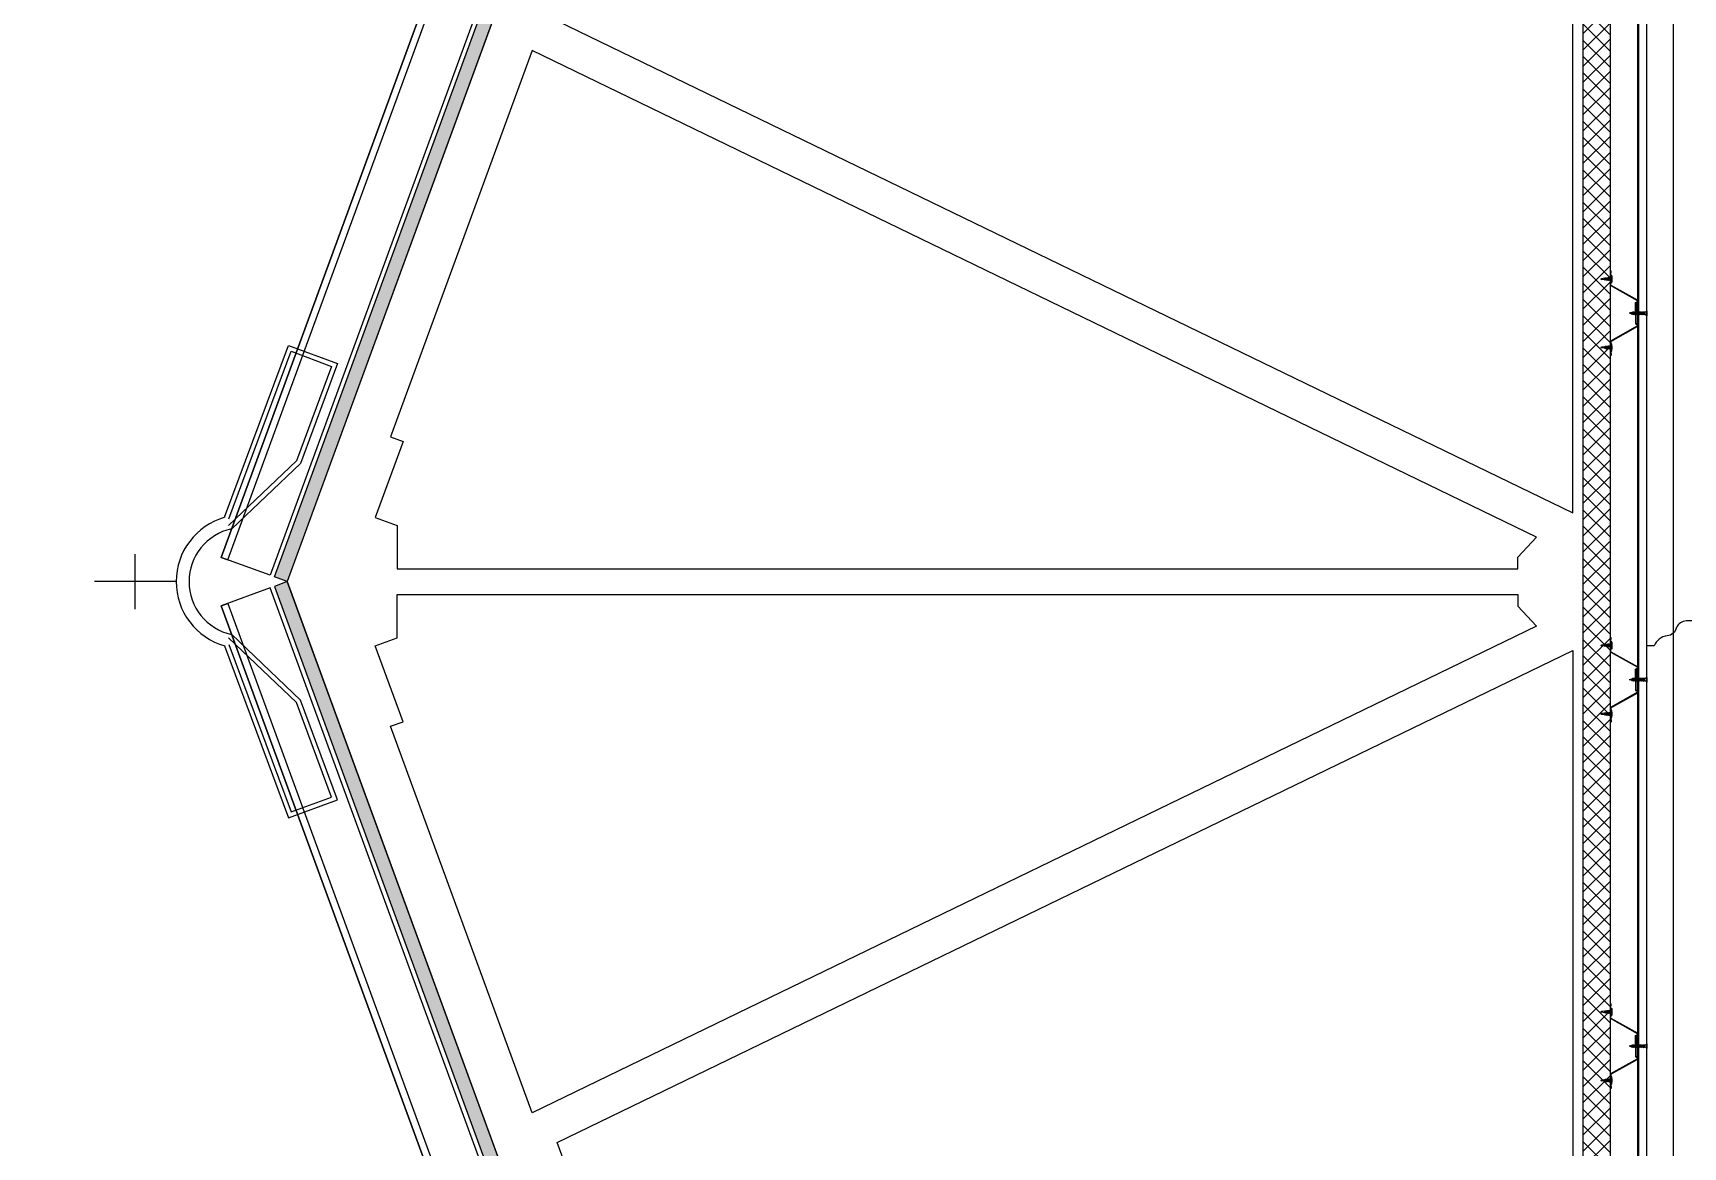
# Model space of a CAD drawing. Header units: inches. Extents: x 203 to 1065, y -1127 to 921.
# Drawn here: x 356.5 to 358.301, y 845.647 to 846.863 of the extents above; entities that cross this region are included whole.
import ezdxf

# ---------------------------------------------------------------- set-up
doc = ezdxf.new("R2010")
doc.units = ezdxf.units.IN
doc.header["$MEASUREMENT"] = 0
doc.linetypes.add('CONTINUA', pattern=[0])
for name, color, linetype in [('CORTE MUROS', 4, 'CONTINUA'), ('CORTE PERFILES Y CERCHA', 3, 'CONTINUA'), ('CORTE PROY', 8, 'CONTINUA'), ('D4', 210, 'Continuous')]:
    doc.layers.add(name, color=color, linetype=linetype)
pattern_1 = [(135.1236939, (355.5922096, 404.4653144), (-0.00440986616, -0.004428948005), []), (225.1236939, (355.5922096, 404.4653144), (-0.00439078432, -0.01326776217), [0.015625, -0.009375])]

msp = doc.modelspace()

# ---------------------------------------------------------------- hatches: boundary and pattern name
at = {"layer": 'CORTE MUROS', "ltscale": 0.5}
h = msp.add_hatch(dxfattribs=at)
h.set_pattern_fill('ANSI38', color=252, scale=0.05, angle=90.1237, style=0)
h.set_pattern_definition(pattern_1)
h.paths.add_polyline_path([(356.7771, 846.2645), (356.763, 846.2696), (358.2289, 850.2702), (358.2429, 850.2651)])
h = msp.add_hatch(dxfattribs=at)
h.set_pattern_fill('ANSI38', color=252, scale=0.05, angle=90.1237, style=0)
h.set_pattern_definition(pattern_1)
h.paths.add_polyline_path([(356.7771, 846.2645), (356.763, 846.2593), (358.2289, 842.2588), (358.2429, 842.2639)])
at = {"layer": 'CORTE PERFILES Y CERCHA', "ltscale": 0.5}
h = msp.add_hatch(dxfattribs=at)
h.set_pattern_fill('_USER', color=251, scale=0.0125, angle=135, style=0, double=1, pattern_type=0)
h.set_pattern_definition([(135, (329.638395, 562.372189), (-0.00883883476, -0.00883883476), []), (225, (329.638395, 562.372189), (0.00883883476, -0.00883883476), [])])
h.paths.add_polyline_path([(358.1912, 850.0965), (358.1912, 842.4325), (358.2212, 842.4325), (358.2212, 850.0965)])

# ---------------------------------------------------------------- linework, layer by layer
msp.add_circle((359.4347, 846.2175), 5.2552)
at = {"layer": 'CORTE MUROS'}
for points in [[(356.7048, 846.291), (358.2083, 850.3944), (358.2619, 850.3748), (356.7583, 846.2714)], [(358.2083, 850.3944), (356.7048, 846.291), (356.7123, 846.2882), (358.2159, 850.3917)], [(356.7048, 846.238), (358.2083, 842.1345), (358.2619, 842.1542), (356.7583, 846.2576)], [(358.2083, 842.1345), (356.7048, 846.238), (356.7123, 846.2407), (358.2159, 842.1373)]]:
    msp.add_lwpolyline(points, close=True, dxfattribs=at)
for points in [[(356.7771, 846.2645), (356.763, 846.2696), (358.2289, 850.2702), (358.2429, 850.2651), (356.7771, 846.2645)], [(356.7771, 846.2645), (356.763, 846.2593), (358.2289, 842.2588), (358.2429, 842.2639), (356.7771, 846.2645)]]:
    msp.add_lwpolyline(points, dxfattribs=at)
at = {"layer": 'CORTE MUROS', "color": 3}
for points in [[(356.7087, 846.3347), (356.7783, 846.5223), (356.8318, 846.5025), (356.7914, 846.3936), (356.7165, 846.3222)], [(356.7134, 846.3329), (356.7813, 846.5159), (356.8253, 846.4995), (356.7871, 846.3965), (356.713, 846.3258)], [(356.7087, 846.1943), (356.7783, 846.0067), (356.8318, 846.0265), (356.7914, 846.1353), (356.7165, 846.2068)], [(356.7134, 846.196), (356.7813, 846.0131), (356.8253, 846.0294), (356.7871, 846.1325), (356.713, 846.2032)]]:
    msp.add_lwpolyline(points, dxfattribs=at)
for radius, start, end in [(0.073, 105.9239, 254.0761), (0.059, 102.3006, 257.6994)]:
    msp.add_arc((356.7288, 846.2645), radius, start, end, dxfattribs=at)
at = {"layer": 'CORTE PERFILES Y CERCHA', "color": 3}
for p, q in [((358.2512, 842.4965), (358.2512, 847.4985)), ((358.2522, 842.4965), (358.2522, 847.4985)), ((358.2612, 842.4965), (358.2612, 847.4985))]:
    msp.add_line(p, q, dxfattribs=at)
at = {"layer": 'CORTE PERFILES Y CERCHA'}
for p, q in [((358.2212, 846.5963), (358.2212, 846.6033)), ((358.2216, 846.5964), (358.2216, 846.6033)), ((358.2216, 846.6033), (358.2216, 846.6033)), ((358.2216, 846.6014), (358.2216, 846.6033)), ((358.2216, 846.6014), (358.222, 846.6014)), ((358.222, 846.6014), (358.222, 846.6033)), ((358.2147, 846.5956), (358.2109, 846.5948)), ((358.2109, 846.5948), (358.2116, 846.5952)), ((358.2116, 846.5948), (358.2109, 846.5948)), ((358.2109, 846.5948), (358.2116, 846.5944)), ((358.2147, 846.5956), (358.2116, 846.5952)), ((358.2116, 846.5944), (358.2116, 846.5948)), ((358.215, 846.594), (358.2116, 846.5944)), ((358.2151, 846.596), (358.2147, 846.5956)), ((358.2147, 846.5956), (358.215, 846.594)), ((358.2155, 846.5937), (358.215, 846.594)), ((358.2151, 846.596), (358.2155, 846.5957)), ((358.2155, 846.5937), (358.2151, 846.596)), ((358.2164, 846.5958), (358.2155, 846.5957)), ((358.2155, 846.5957), (358.216, 846.5939)), ((358.2155, 846.5937), (358.216, 846.5939)), ((358.2169, 846.5938), (358.216, 846.5939)), ((358.2168, 846.5962), (358.2164, 846.5958)), ((358.2164, 846.5958), (358.2169, 846.5938)), ((358.2168, 846.5962), (358.2173, 846.5959)), ((358.2174, 846.5934), (358.2168, 846.5962)), ((358.2174, 846.5934), (358.2169, 846.5938)), ((358.2182, 846.596), (358.2173, 846.5959)), ((358.2173, 846.5959), (358.2178, 846.5937)), ((358.2174, 846.5934), (358.2178, 846.5937)), ((358.2187, 846.5936), (358.2178, 846.5937)), ((358.2186, 846.5965), (358.2182, 846.596)), ((358.2182, 846.596), (358.2187, 846.5936)), ((358.2186, 846.5965), (358.219, 846.5961)), ((358.2192, 846.5931), (358.2186, 846.5965)), ((358.2192, 846.5931), (358.2187, 846.5936)), ((358.22, 846.5962), (358.219, 846.5961)), ((358.219, 846.5961), (358.2197, 846.5935)), ((358.2192, 846.5931), (358.2197, 846.5935)), ((358.2207, 846.5934), (358.2197, 846.5935)), ((358.2204, 846.5968), (358.22, 846.5962)), ((358.22, 846.5962), (358.2207, 846.5934)), ((358.2204, 846.5968), (358.2208, 846.5963)), ((358.2211, 846.5928), (358.2204, 846.5968)), ((358.2211, 846.5928), (358.2207, 846.5934)), ((358.2216, 846.5964), (358.2208, 846.5963)), ((358.2208, 846.5963), (358.2216, 846.5933)), ((358.2211, 846.5928), (358.2216, 846.5933)), ((358.2212, 846.5877), (358.2212, 846.5929)), ((358.222, 846.5983), (358.2216, 846.5978)), ((358.2216, 846.5964), (358.2216, 846.5978)), ((358.2216, 846.5964), (358.2216, 846.5933)), ((358.2216, 846.588), (358.2216, 846.5933)), ((358.2216, 846.5918), (358.2216, 846.5933)), ((358.222, 846.5914), (358.2216, 846.5918)), ((358.222, 846.5983), (358.222, 846.5914)), ((358.2221, 846.5984), (358.2221, 846.5913)), ((358.2229, 846.5984), (358.2229, 846.5913)), ((358.2234, 846.5948), (358.2229, 846.5948)), ((358.2442, 846.5582), (358.2419, 846.5574)), ((358.2446, 846.5585), (358.2443, 846.5582)), ((358.2443, 846.5582), (358.2447, 846.5565)), ((358.2446, 846.5585), (358.2449, 846.5584)), ((358.245, 846.5562), (358.2446, 846.5585)), ((358.245, 846.5561), (358.2447, 846.5565)), ((358.2455, 846.5586), (358.2449, 846.5584)), ((358.2449, 846.5584), (358.2453, 846.5565)), ((358.245, 846.5561), (358.2453, 846.5565)), ((358.2461, 846.5563), (358.2453, 846.5565)), ((358.2458, 846.5589), (358.2455, 846.5586)), ((358.2455, 846.5586), (358.2461, 846.5563)), ((358.2458, 846.5589), (358.2462, 846.5586)), ((358.2464, 846.5559), (358.2458, 846.5589)), ((358.2464, 846.5559), (358.2461, 846.5563)), ((358.2462, 846.5586), (358.2467, 846.5563)), ((358.2468, 846.5586), (358.2462, 846.5586)), ((358.2464, 846.5559), (358.2467, 846.5563)), ((358.2474, 846.5563), (358.2467, 846.5563)), ((358.2472, 846.5589), (358.2468, 846.5586)), ((358.2468, 846.5586), (358.2474, 846.5563)), ((358.2472, 846.5589), (358.2475, 846.5586)), ((358.2477, 846.5559), (358.2472, 846.5589)), ((358.2477, 846.5559), (358.2474, 846.5563)), ((358.2475, 846.5586), (358.2481, 846.5563)), ((358.2482, 846.5586), (358.2475, 846.5586)), ((358.2477, 846.5559), (358.2481, 846.5563)), ((358.2487, 846.5563), (358.2481, 846.5563)), ((358.2485, 846.5589), (358.2482, 846.5586)), ((358.2482, 846.5586), (358.2487, 846.5563)), ((358.2485, 846.5589), (358.2489, 846.5586)), ((358.2491, 846.5559), (358.2485, 846.5589)), ((358.2491, 846.5559), (358.2487, 846.5563)), ((358.2489, 846.5586), (358.2494, 846.5563)), ((358.2495, 846.5586), (358.2489, 846.5586)), ((358.2491, 846.5559), (358.2494, 846.5563)), ((358.2501, 846.5563), (358.2494, 846.5563)), ((358.2499, 846.5589), (358.2495, 846.5586)), ((358.2495, 846.5586), (358.2501, 846.5563)), ((358.2499, 846.5589), (358.2502, 846.5586)), ((358.2504, 846.5559), (358.2499, 846.5589)), ((358.2504, 846.5559), (358.2501, 846.5563)), ((358.2502, 846.5586), (358.2508, 846.5563)), ((358.2509, 846.5586), (358.2502, 846.5586)), ((358.2504, 846.5559), (358.2508, 846.5563)), ((358.2514, 846.5563), (358.2508, 846.5563)), ((358.2512, 846.5589), (358.2509, 846.5586)), ((358.2509, 846.5586), (358.2514, 846.5563)), ((358.2512, 846.5589), (358.2516, 846.5586)), ((358.2518, 846.5559), (358.2512, 846.5589)), ((358.2518, 846.5559), (358.2514, 846.5563)), ((358.2516, 846.5586), (358.2521, 846.5563)), ((358.2523, 846.5586), (358.2516, 846.5586)), ((358.2518, 846.5559), (358.2521, 846.5563)), ((358.2528, 846.5563), (358.2521, 846.5563)), ((358.2528, 846.5563), (358.2521, 846.5563)), ((358.2526, 846.5589), (358.2523, 846.5586)), ((358.2523, 846.5586), (358.2528, 846.5563)), ((358.2523, 846.5586), (358.2528, 846.5563)), ((358.2526, 846.5589), (358.253, 846.5586)), ((358.2532, 846.5559), (358.2526, 846.5589)), ((358.2532, 846.5559), (358.2528, 846.5563)), ((358.253, 846.5586), (358.2535, 846.5563)), ((358.2536, 846.5586), (358.253, 846.5586)), ((358.2532, 846.5559), (358.2535, 846.5563)), ((358.2542, 846.5563), (358.2535, 846.5563)), ((358.254, 846.5589), (358.2536, 846.5586)), ((358.2536, 846.5586), (358.2542, 846.5563)), ((358.2536, 846.5586), (358.2542, 846.5563)), ((358.2536, 846.5586), (358.2542, 846.5563)), ((358.254, 846.5589), (358.2543, 846.5586)), ((358.2545, 846.5559), (358.254, 846.5589)), ((358.2545, 846.5559), (358.2542, 846.5563)), ((358.2543, 846.5586), (358.2549, 846.5563)), ((358.255, 846.5586), (358.2543, 846.5586)), ((358.2545, 846.5559), (358.2549, 846.5563)), ((358.2555, 846.5563), (358.2549, 846.5563)), ((358.2553, 846.5589), (358.255, 846.5586)), ((358.255, 846.5586), (358.2555, 846.5563)), ((358.255, 846.5586), (358.2555, 846.5563)), ((358.255, 846.5586), (358.2555, 846.5563)), ((358.2553, 846.5589), (358.2557, 846.5586)), ((358.2559, 846.5559), (358.2553, 846.5589)), ((358.2559, 846.5559), (358.2555, 846.5563)), ((358.2557, 846.5586), (358.2562, 846.5563)), ((358.2563, 846.5586), (358.2557, 846.5586)), ((358.2559, 846.5559), (358.2562, 846.5563)), ((358.2569, 846.5563), (358.2562, 846.5563)), ((358.2567, 846.5589), (358.2563, 846.5586)), ((358.2563, 846.5586), (358.2569, 846.5563)), ((358.2567, 846.5589), (358.257, 846.5586)), ((358.2572, 846.5559), (358.2567, 846.5589)), ((358.2572, 846.5559), (358.2569, 846.5563)), ((358.2572, 846.5559), (358.2569, 846.5563)), ((358.257, 846.5586), (358.2576, 846.5563)), ((358.2577, 846.5586), (358.257, 846.5586)), ((358.2572, 846.5559), (358.2576, 846.5563)), ((358.2572, 846.5559), (358.2576, 846.5563)), ((358.2582, 846.5563), (358.2576, 846.5563)), ((358.258, 846.5589), (358.2577, 846.5586)), ((358.2577, 846.5586), (358.2582, 846.5563)), ((358.258, 846.5589), (358.2584, 846.5586)), ((358.2586, 846.5559), (358.258, 846.5589)), ((358.2586, 846.5559), (358.2582, 846.5563)), ((358.2586, 846.5559), (358.2582, 846.5563)), ((358.2583, 846.5586), (358.2589, 846.5563)), ((358.2596, 846.5586), (358.2583, 846.5586)), ((358.2589, 846.5586), (358.2584, 846.5586)), ((358.2586, 846.5559), (358.2589, 846.5563)), ((358.2586, 846.5559), (358.2589, 846.5563)), ((358.2595, 846.5563), (358.2589, 846.5563)), ((358.2596, 846.5563), (358.2589, 846.5563)), ((358.2612, 846.56), (358.2596, 846.5586)), ((358.2612, 846.5548), (358.2596, 846.5563)), ((358.2612, 846.5574), (358.2608, 846.5574)), ((358.2612, 846.56), (358.2612, 846.5548)), ((358.2212, 846.5271), (358.2212, 846.522)), ((358.2216, 846.5268), (358.2216, 846.5216)), ((358.2109, 846.5201), (358.2116, 846.5205)), ((358.2116, 846.5201), (358.2109, 846.5201)), ((358.2109, 846.5201), (358.2116, 846.5196)), ((358.2147, 846.5193), (358.2109, 846.5201)), ((358.215, 846.5208), (358.2116, 846.5205)), ((358.2116, 846.5205), (358.2116, 846.5201)), ((358.2147, 846.5193), (358.2116, 846.5196)), ((358.2147, 846.5193), (358.215, 846.5208)), ((358.2151, 846.5189), (358.2147, 846.5193)), ((358.2155, 846.5212), (358.215, 846.5208)), ((358.2155, 846.5212), (358.2151, 846.5189)), ((358.2151, 846.5189), (358.2155, 846.5192)), ((358.2155, 846.5212), (358.216, 846.521)), ((358.2155, 846.5192), (358.216, 846.521)), ((358.2164, 846.5191), (358.2155, 846.5192)), ((358.2169, 846.5211), (358.216, 846.521)), ((358.2164, 846.5191), (358.2169, 846.5211)), ((358.2168, 846.5186), (358.2164, 846.5191)), ((358.2174, 846.5215), (358.2168, 846.5186)), ((358.2168, 846.5186), (358.2173, 846.519)), ((358.2174, 846.5215), (358.2169, 846.5211)), ((358.2173, 846.519), (358.2178, 846.5212)), ((358.2182, 846.5189), (358.2173, 846.519)), ((358.2174, 846.5215), (358.2178, 846.5212)), ((358.2187, 846.5213), (358.2178, 846.5212)), ((358.2182, 846.5189), (358.2187, 846.5213)), ((358.2186, 846.5184), (358.2182, 846.5189)), ((358.2192, 846.5218), (358.2186, 846.5184)), ((358.2186, 846.5184), (358.219, 846.5188)), ((358.2192, 846.5218), (358.2187, 846.5213)), ((358.219, 846.5188), (358.2197, 846.5214)), ((358.22, 846.5187), (358.219, 846.5188)), ((358.2192, 846.5218), (358.2197, 846.5214)), ((358.2207, 846.5215), (358.2197, 846.5214)), ((358.22, 846.5187), (358.2207, 846.5215)), ((358.2204, 846.5181), (358.22, 846.5187)), ((358.2211, 846.5221), (358.2204, 846.5181)), ((358.2204, 846.5181), (358.2208, 846.5186)), ((358.2211, 846.5221), (358.2207, 846.5215)), ((358.2208, 846.5186), (358.2216, 846.5216)), ((358.2216, 846.5185), (358.2208, 846.5186)), ((358.2211, 846.5221), (358.2216, 846.5216)), ((358.2212, 846.5186), (358.2212, 846.5116)), ((358.222, 846.5235), (358.2216, 846.5231)), ((358.2216, 846.5231), (358.2216, 846.5171)), ((358.2216, 846.5185), (358.2216, 846.5216)), ((358.2216, 846.5185), (358.2216, 846.5116)), ((358.222, 846.5166), (358.2216, 846.5171)), ((358.2216, 846.5135), (358.2216, 846.5116)), ((358.2216, 846.5135), (358.222, 846.5135)), ((358.2216, 846.5116), (358.2216, 846.5116)), ((358.222, 846.5166), (358.222, 846.5235)), ((358.222, 846.5135), (358.222, 846.5116)), ((358.2221, 846.5165), (358.2221, 846.5236)), ((358.2229, 846.5165), (358.2229, 846.5236)), ((358.2234, 846.5201), (358.2229, 846.5201)), ((358.2212, 846.1963), (358.2212, 846.2033)), ((358.2216, 846.1964), (358.2216, 846.2033)), ((358.2216, 846.2033), (358.2216, 846.2033)), ((358.2216, 846.2014), (358.2216, 846.2033)), ((358.222, 846.2014), (358.222, 846.2033)), ((358.2147, 846.1956), (358.2109, 846.1948)), ((358.2109, 846.1948), (358.2116, 846.1952)), ((358.2116, 846.1948), (358.2109, 846.1948)), ((358.2109, 846.1948), (358.2116, 846.1944)), ((358.2147, 846.1956), (358.2116, 846.1952)), ((358.2116, 846.1944), (358.2116, 846.1948)), ((358.215, 846.194), (358.2116, 846.1944)), ((358.2151, 846.196), (358.2147, 846.1956)), ((358.2147, 846.1956), (358.215, 846.194)), ((358.2155, 846.1937), (358.215, 846.194)), ((358.2151, 846.196), (358.2155, 846.1957)), ((358.2155, 846.1937), (358.2151, 846.196)), ((358.2164, 846.1958), (358.2155, 846.1957)), ((358.2155, 846.1957), (358.216, 846.1939)), ((358.2155, 846.1937), (358.216, 846.1939)), ((358.2169, 846.1938), (358.216, 846.1939)), ((358.2168, 846.1962), (358.2164, 846.1958)), ((358.2164, 846.1958), (358.2169, 846.1938)), ((358.2168, 846.1962), (358.2173, 846.1959)), ((358.2174, 846.1934), (358.2168, 846.1962)), ((358.2174, 846.1934), (358.2169, 846.1938)), ((358.2182, 846.196), (358.2173, 846.1959)), ((358.2173, 846.1959), (358.2178, 846.1937)), ((358.2174, 846.1934), (358.2178, 846.1937)), ((358.2187, 846.1936), (358.2178, 846.1937)), ((358.2186, 846.1965), (358.2182, 846.196)), ((358.2182, 846.196), (358.2187, 846.1936)), ((358.2186, 846.1965), (358.219, 846.1961)), ((358.2192, 846.1931), (358.2186, 846.1965)), ((358.2192, 846.1931), (358.2187, 846.1936)), ((358.22, 846.1962), (358.219, 846.1961)), ((358.219, 846.1961), (358.2197, 846.1935)), ((358.2192, 846.1931), (358.2197, 846.1935)), ((358.2207, 846.1934), (358.2197, 846.1935)), ((358.2204, 846.1968), (358.22, 846.1962)), ((358.22, 846.1962), (358.2207, 846.1934)), ((358.2204, 846.1968), (358.2208, 846.1963)), ((358.2211, 846.1928), (358.2204, 846.1968)), ((358.2211, 846.1928), (358.2207, 846.1934)), ((358.2216, 846.1964), (358.2208, 846.1963)), ((358.2208, 846.1963), (358.2216, 846.1933)), ((358.2211, 846.1928), (358.2216, 846.1933)), ((358.2212, 846.1877), (358.2212, 846.1929)), ((358.2216, 846.2014), (358.222, 846.2014)), ((358.222, 846.1983), (358.2216, 846.1978)), ((358.2216, 846.1964), (358.2216, 846.1978)), ((358.2216, 846.1964), (358.2216, 846.1933)), ((358.2216, 846.188), (358.2216, 846.1933)), ((358.2216, 846.1918), (358.2216, 846.1933)), ((358.222, 846.1914), (358.2216, 846.1918)), ((358.222, 846.1983), (358.222, 846.1914)), ((358.2221, 846.1984), (358.2221, 846.1913)), ((358.2229, 846.1984), (358.2229, 846.1913)), ((358.2234, 846.1948), (358.2229, 846.1948)), ((358.2442, 846.1582), (358.2419, 846.1574)), ((358.2446, 846.1585), (358.2443, 846.1582)), ((358.2443, 846.1582), (358.2447, 846.1565)), ((358.2446, 846.1585), (358.2449, 846.1584)), ((358.245, 846.1562), (358.2446, 846.1585)), ((358.245, 846.1561), (358.2447, 846.1565)), ((358.2455, 846.1586), (358.2449, 846.1584)), ((358.2449, 846.1584), (358.2453, 846.1565)), ((358.245, 846.1561), (358.2453, 846.1565)), ((358.2461, 846.1563), (358.2453, 846.1565)), ((358.2458, 846.1589), (358.2455, 846.1586)), ((358.2455, 846.1586), (358.2461, 846.1563)), ((358.2458, 846.1589), (358.2462, 846.1586)), ((358.2464, 846.1559), (358.2458, 846.1589)), ((358.2464, 846.1559), (358.2461, 846.1563)), ((358.2462, 846.1586), (358.2467, 846.1563)), ((358.2468, 846.1586), (358.2462, 846.1586)), ((358.2464, 846.1559), (358.2467, 846.1563)), ((358.2474, 846.1563), (358.2467, 846.1563)), ((358.2472, 846.1589), (358.2468, 846.1586)), ((358.2468, 846.1586), (358.2474, 846.1563)), ((358.2472, 846.1589), (358.2475, 846.1586)), ((358.2477, 846.1559), (358.2472, 846.1589)), ((358.2477, 846.1559), (358.2474, 846.1563)), ((358.2475, 846.1586), (358.2481, 846.1563)), ((358.2482, 846.1586), (358.2475, 846.1586)), ((358.2477, 846.1559), (358.2481, 846.1563)), ((358.2487, 846.1563), (358.2481, 846.1563)), ((358.2485, 846.1589), (358.2482, 846.1586)), ((358.2482, 846.1586), (358.2487, 846.1563)), ((358.2485, 846.1589), (358.2489, 846.1586)), ((358.2491, 846.1559), (358.2485, 846.1589)), ((358.2491, 846.1559), (358.2487, 846.1563)), ((358.2489, 846.1586), (358.2494, 846.1563)), ((358.2495, 846.1586), (358.2489, 846.1586)), ((358.2491, 846.1559), (358.2494, 846.1563)), ((358.2501, 846.1563), (358.2494, 846.1563)), ((358.2499, 846.1589), (358.2495, 846.1586)), ((358.2495, 846.1586), (358.2501, 846.1563)), ((358.2499, 846.1589), (358.2502, 846.1586)), ((358.2504, 846.1559), (358.2499, 846.1589)), ((358.2504, 846.1559), (358.2501, 846.1563)), ((358.2502, 846.1586), (358.2508, 846.1563)), ((358.2509, 846.1586), (358.2502, 846.1586)), ((358.2504, 846.1559), (358.2508, 846.1563)), ((358.2514, 846.1563), (358.2508, 846.1563)), ((358.2512, 846.1589), (358.2509, 846.1586)), ((358.2509, 846.1586), (358.2514, 846.1563)), ((358.2512, 846.1589), (358.2516, 846.1586)), ((358.2518, 846.1559), (358.2512, 846.1589)), ((358.2518, 846.1559), (358.2514, 846.1563)), ((358.2516, 846.1586), (358.2521, 846.1563)), ((358.2523, 846.1586), (358.2516, 846.1586)), ((358.2518, 846.1559), (358.2521, 846.1563)), ((358.2528, 846.1563), (358.2521, 846.1563)), ((358.2528, 846.1563), (358.2521, 846.1563)), ((358.2526, 846.1589), (358.2523, 846.1586)), ((358.2523, 846.1586), (358.2528, 846.1563)), ((358.2523, 846.1586), (358.2528, 846.1563)), ((358.2526, 846.1589), (358.253, 846.1586)), ((358.2532, 846.1559), (358.2526, 846.1589)), ((358.2532, 846.1559), (358.2528, 846.1563)), ((358.253, 846.1586), (358.2535, 846.1563)), ((358.2536, 846.1586), (358.253, 846.1586)), ((358.2532, 846.1559), (358.2535, 846.1563)), ((358.2542, 846.1563), (358.2535, 846.1563)), ((358.254, 846.1589), (358.2536, 846.1586)), ((358.2536, 846.1586), (358.2542, 846.1563)), ((358.2536, 846.1586), (358.2542, 846.1563)), ((358.2536, 846.1586), (358.2542, 846.1563)), ((358.254, 846.1589), (358.2543, 846.1586)), ((358.2545, 846.1559), (358.254, 846.1589)), ((358.2545, 846.1559), (358.2542, 846.1563)), ((358.2543, 846.1586), (358.2549, 846.1563)), ((358.255, 846.1586), (358.2543, 846.1586)), ((358.2545, 846.1559), (358.2549, 846.1563)), ((358.2555, 846.1563), (358.2549, 846.1563)), ((358.2553, 846.1589), (358.255, 846.1586)), ((358.255, 846.1586), (358.2555, 846.1563)), ((358.255, 846.1586), (358.2555, 846.1563)), ((358.255, 846.1586), (358.2555, 846.1563)), ((358.2553, 846.1589), (358.2557, 846.1586)), ((358.2559, 846.1559), (358.2553, 846.1589)), ((358.2559, 846.1559), (358.2555, 846.1563)), ((358.2557, 846.1586), (358.2562, 846.1563)), ((358.2563, 846.1586), (358.2557, 846.1586)), ((358.2559, 846.1559), (358.2562, 846.1563)), ((358.2569, 846.1563), (358.2562, 846.1563)), ((358.2567, 846.1589), (358.2563, 846.1586)), ((358.2563, 846.1586), (358.2569, 846.1563)), ((358.2567, 846.1589), (358.257, 846.1586)), ((358.2572, 846.1559), (358.2567, 846.1589)), ((358.2572, 846.1559), (358.2569, 846.1563)), ((358.2572, 846.1559), (358.2569, 846.1563)), ((358.257, 846.1586), (358.2576, 846.1563)), ((358.2577, 846.1586), (358.257, 846.1586)), ((358.2572, 846.1559), (358.2576, 846.1563)), ((358.2572, 846.1559), (358.2576, 846.1563)), ((358.2582, 846.1563), (358.2576, 846.1563)), ((358.258, 846.1589), (358.2577, 846.1586)), ((358.2577, 846.1586), (358.2582, 846.1563)), ((358.258, 846.1589), (358.2584, 846.1586)), ((358.2586, 846.1559), (358.258, 846.1589)), ((358.2586, 846.1559), (358.2582, 846.1563)), ((358.2586, 846.1559), (358.2582, 846.1563)), ((358.2583, 846.1586), (358.2589, 846.1563)), ((358.2596, 846.1586), (358.2583, 846.1586)), ((358.2589, 846.1586), (358.2584, 846.1586)), ((358.2586, 846.1559), (358.2589, 846.1563)), ((358.2586, 846.1559), (358.2589, 846.1563)), ((358.2595, 846.1563), (358.2589, 846.1563)), ((358.2596, 846.1563), (358.2589, 846.1563)), ((358.2612, 846.16), (358.2596, 846.1586)), ((358.2612, 846.1548), (358.2596, 846.1563)), ((358.2612, 846.1574), (358.2608, 846.1574)), ((358.2612, 846.16), (358.2612, 846.1548)), ((358.2109, 846.1201), (358.2116, 846.1205)), ((358.2116, 846.1201), (358.2109, 846.1201)), ((358.2109, 846.1201), (358.2116, 846.1196)), ((358.2147, 846.1193), (358.2109, 846.1201)), ((358.215, 846.1208), (358.2116, 846.1205)), ((358.2116, 846.1205), (358.2116, 846.1201)), ((358.2147, 846.1193), (358.2116, 846.1196)), ((358.2147, 846.1193), (358.215, 846.1208)), ((358.2151, 846.1189), (358.2147, 846.1193)), ((358.2155, 846.1212), (358.215, 846.1208)), ((358.2155, 846.1212), (358.2151, 846.1189)), ((358.2151, 846.1189), (358.2155, 846.1192)), ((358.2155, 846.1212), (358.216, 846.121)), ((358.2155, 846.1192), (358.216, 846.121)), ((358.2164, 846.1191), (358.2155, 846.1192)), ((358.2169, 846.1211), (358.216, 846.121)), ((358.2164, 846.1191), (358.2169, 846.1211)), ((358.2168, 846.1186), (358.2164, 846.1191)), ((358.2174, 846.1215), (358.2168, 846.1186)), ((358.2168, 846.1186), (358.2173, 846.119)), ((358.2174, 846.1215), (358.2169, 846.1211)), ((358.2173, 846.119), (358.2178, 846.1212)), ((358.2182, 846.1189), (358.2173, 846.119)), ((358.2174, 846.1215), (358.2178, 846.1212)), ((358.2187, 846.1213), (358.2178, 846.1212)), ((358.2182, 846.1189), (358.2187, 846.1213)), ((358.2186, 846.1184), (358.2182, 846.1189)), ((358.2192, 846.1218), (358.2186, 846.1184)), ((358.2186, 846.1184), (358.219, 846.1188)), ((358.2192, 846.1218), (358.2187, 846.1213)), ((358.219, 846.1188), (358.2197, 846.1214)), ((358.22, 846.1187), (358.219, 846.1188)), ((358.2192, 846.1218), (358.2197, 846.1214)), ((358.2207, 846.1215), (358.2197, 846.1214)), ((358.22, 846.1187), (358.2207, 846.1215)), ((358.2204, 846.1181), (358.22, 846.1187)), ((358.2211, 846.1221), (358.2204, 846.1181)), ((358.2204, 846.1181), (358.2208, 846.1186)), ((358.2211, 846.1221), (358.2207, 846.1215)), ((358.2208, 846.1186), (358.2216, 846.1216)), ((358.2216, 846.1185), (358.2208, 846.1186)), ((358.2211, 846.1221), (358.2216, 846.1216)), ((358.2212, 846.1271), (358.2212, 846.122)), ((358.2212, 846.1186), (358.2212, 846.1116)), ((358.2216, 846.1268), (358.2216, 846.1216)), ((358.222, 846.1235), (358.2216, 846.1231)), ((358.2216, 846.1231), (358.2216, 846.1171)), ((358.2216, 846.1185), (358.2216, 846.1216)), ((358.2216, 846.1185), (358.2216, 846.1116)), ((358.222, 846.1166), (358.2216, 846.1171)), ((358.2216, 846.1135), (358.2216, 846.1116)), ((358.2216, 846.1135), (358.222, 846.1135)), ((358.222, 846.1166), (358.222, 846.1235)), ((358.222, 846.1135), (358.222, 846.1116)), ((358.2221, 846.1165), (358.2221, 846.1236)), ((358.2229, 846.1165), (358.2229, 846.1236)), ((358.2234, 846.1201), (358.2229, 846.1201)), ((358.2216, 846.1116), (358.2216, 846.1116)), ((358.2147, 845.7956), (358.2109, 845.7948)), ((358.2109, 845.7948), (358.2116, 845.7952)), ((358.2116, 845.7948), (358.2109, 845.7948)), ((358.2109, 845.7948), (358.2116, 845.7944)), ((358.2147, 845.7956), (358.2116, 845.7952)), ((358.2116, 845.7944), (358.2116, 845.7948)), ((358.215, 845.794), (358.2116, 845.7944)), ((358.2151, 845.796), (358.2147, 845.7956)), ((358.2147, 845.7956), (358.215, 845.794)), ((358.2155, 845.7937), (358.215, 845.794)), ((358.2151, 845.796), (358.2155, 845.7957)), ((358.2155, 845.7937), (358.2151, 845.796)), ((358.2164, 845.7958), (358.2155, 845.7957)), ((358.2155, 845.7957), (358.216, 845.7939)), ((358.2155, 845.7937), (358.216, 845.7939)), ((358.2169, 845.7938), (358.216, 845.7939)), ((358.2168, 845.7962), (358.2164, 845.7958)), ((358.2164, 845.7958), (358.2169, 845.7938)), ((358.2168, 845.7962), (358.2173, 845.7959)), ((358.2174, 845.7934), (358.2168, 845.7962)), ((358.2174, 845.7934), (358.2169, 845.7938)), ((358.2182, 845.796), (358.2173, 845.7959)), ((358.2173, 845.7959), (358.2178, 845.7937)), ((358.2174, 845.7934), (358.2178, 845.7937)), ((358.2187, 845.7936), (358.2178, 845.7937)), ((358.2186, 845.7965), (358.2182, 845.796)), ((358.2182, 845.796), (358.2187, 845.7936)), ((358.2186, 845.7965), (358.219, 845.7961)), ((358.2192, 845.7931), (358.2186, 845.7965)), ((358.2192, 845.7931), (358.2187, 845.7936)), ((358.22, 845.7962), (358.219, 845.7961)), ((358.219, 845.7961), (358.2197, 845.7935)), ((358.2192, 845.7931), (358.2197, 845.7935)), ((358.2207, 845.7934), (358.2197, 845.7935)), ((358.2204, 845.7968), (358.22, 845.7962)), ((358.22, 845.7962), (358.2207, 845.7934)), ((358.2204, 845.7968), (358.2208, 845.7963)), ((358.2211, 845.7928), (358.2204, 845.7968)), ((358.2211, 845.7928), (358.2207, 845.7934)), ((358.2216, 845.7964), (358.2208, 845.7963)), ((358.2208, 845.7963), (358.2216, 845.7933)), ((358.2211, 845.7928), (358.2216, 845.7933)), ((358.2212, 845.7963), (358.2212, 845.8033)), ((358.2212, 845.7877), (358.2212, 845.7929)), ((358.2216, 845.7964), (358.2216, 845.8033)), ((358.2216, 845.8033), (358.2216, 845.8033)), ((358.2216, 845.8014), (358.2216, 845.8033)), ((358.2216, 845.8014), (358.222, 845.8014)), ((358.222, 845.7983), (358.2216, 845.7978)), ((358.2216, 845.7964), (358.2216, 845.7978)), ((358.2216, 845.7964), (358.2216, 845.7933)), ((358.2216, 845.788), (358.2216, 845.7933)), ((358.2216, 845.7918), (358.2216, 845.7933)), ((358.222, 845.7914), (358.2216, 845.7918)), ((358.222, 845.8014), (358.222, 845.8033)), ((358.222, 845.7983), (358.222, 845.7914)), ((358.2221, 845.7984), (358.2221, 845.7913)), ((358.2229, 845.7984), (358.2229, 845.7913)), ((358.2234, 845.7948), (358.2229, 845.7948)), ((358.2442, 845.7582), (358.2419, 845.7574)), ((358.2446, 845.7585), (358.2443, 845.7582)), ((358.2443, 845.7582), (358.2447, 845.7565)), ((358.2446, 845.7585), (358.2449, 845.7584)), ((358.245, 845.7562), (358.2446, 845.7585)), ((358.245, 845.7561), (358.2447, 845.7565)), ((358.2455, 845.7586), (358.2449, 845.7584)), ((358.2449, 845.7584), (358.2453, 845.7565)), ((358.245, 845.7561), (358.2453, 845.7565)), ((358.2461, 845.7563), (358.2453, 845.7565)), ((358.2458, 845.7589), (358.2455, 845.7586)), ((358.2455, 845.7586), (358.2461, 845.7563)), ((358.2458, 845.7589), (358.2462, 845.7586)), ((358.2464, 845.7559), (358.2458, 845.7589)), ((358.2464, 845.7559), (358.2461, 845.7563)), ((358.2462, 845.7586), (358.2467, 845.7563)), ((358.2468, 845.7586), (358.2462, 845.7586)), ((358.2464, 845.7559), (358.2467, 845.7563)), ((358.2474, 845.7563), (358.2467, 845.7563)), ((358.2472, 845.7589), (358.2468, 845.7586)), ((358.2468, 845.7586), (358.2474, 845.7563)), ((358.2472, 845.7589), (358.2475, 845.7586)), ((358.2477, 845.7559), (358.2472, 845.7589)), ((358.2477, 845.7559), (358.2474, 845.7563)), ((358.2475, 845.7586), (358.2481, 845.7563)), ((358.2482, 845.7586), (358.2475, 845.7586)), ((358.2477, 845.7559), (358.2481, 845.7563)), ((358.2487, 845.7563), (358.2481, 845.7563)), ((358.2485, 845.7589), (358.2482, 845.7586)), ((358.2482, 845.7586), (358.2487, 845.7563)), ((358.2485, 845.7589), (358.2489, 845.7586)), ((358.2491, 845.7559), (358.2485, 845.7589)), ((358.2491, 845.7559), (358.2487, 845.7563)), ((358.2489, 845.7586), (358.2494, 845.7563)), ((358.2495, 845.7586), (358.2489, 845.7586)), ((358.2491, 845.7559), (358.2494, 845.7563)), ((358.2501, 845.7563), (358.2494, 845.7563)), ((358.2499, 845.7589), (358.2495, 845.7586)), ((358.2495, 845.7586), (358.2501, 845.7563)), ((358.2499, 845.7589), (358.2502, 845.7586)), ((358.2504, 845.7559), (358.2499, 845.7589)), ((358.2504, 845.7559), (358.2501, 845.7563)), ((358.2502, 845.7586), (358.2508, 845.7563)), ((358.2509, 845.7586), (358.2502, 845.7586)), ((358.2504, 845.7559), (358.2508, 845.7563)), ((358.2514, 845.7563), (358.2508, 845.7563)), ((358.2512, 845.7589), (358.2509, 845.7586)), ((358.2509, 845.7586), (358.2514, 845.7563)), ((358.2512, 845.7589), (358.2516, 845.7586)), ((358.2518, 845.7559), (358.2512, 845.7589)), ((358.2518, 845.7559), (358.2514, 845.7563)), ((358.2516, 845.7586), (358.2521, 845.7563)), ((358.2523, 845.7586), (358.2516, 845.7586)), ((358.2518, 845.7559), (358.2521, 845.7563)), ((358.2528, 845.7563), (358.2521, 845.7563)), ((358.2528, 845.7563), (358.2521, 845.7563)), ((358.2526, 845.7589), (358.2523, 845.7586)), ((358.2523, 845.7586), (358.2528, 845.7563)), ((358.2523, 845.7586), (358.2528, 845.7563)), ((358.2526, 845.7589), (358.253, 845.7586)), ((358.2532, 845.7559), (358.2526, 845.7589)), ((358.2532, 845.7559), (358.2528, 845.7563)), ((358.253, 845.7586), (358.2535, 845.7563)), ((358.2536, 845.7586), (358.253, 845.7586)), ((358.2532, 845.7559), (358.2535, 845.7563)), ((358.2542, 845.7563), (358.2535, 845.7563)), ((358.254, 845.7589), (358.2536, 845.7586)), ((358.2536, 845.7586), (358.2542, 845.7563)), ((358.2536, 845.7586), (358.2542, 845.7563)), ((358.2536, 845.7586), (358.2542, 845.7563)), ((358.254, 845.7589), (358.2543, 845.7586)), ((358.2545, 845.7559), (358.254, 845.7589)), ((358.2545, 845.7559), (358.2542, 845.7563)), ((358.2543, 845.7586), (358.2549, 845.7563)), ((358.255, 845.7586), (358.2543, 845.7586)), ((358.2545, 845.7559), (358.2549, 845.7563)), ((358.2555, 845.7563), (358.2549, 845.7563)), ((358.2553, 845.7589), (358.255, 845.7586)), ((358.255, 845.7586), (358.2555, 845.7563)), ((358.255, 845.7586), (358.2555, 845.7563)), ((358.255, 845.7586), (358.2555, 845.7563)), ((358.2553, 845.7589), (358.2557, 845.7586)), ((358.2559, 845.7559), (358.2553, 845.7589)), ((358.2559, 845.7559), (358.2555, 845.7563)), ((358.2557, 845.7586), (358.2562, 845.7563)), ((358.2563, 845.7586), (358.2557, 845.7586)), ((358.2559, 845.7559), (358.2562, 845.7563)), ((358.2569, 845.7563), (358.2562, 845.7563)), ((358.2567, 845.7589), (358.2563, 845.7586)), ((358.2563, 845.7586), (358.2569, 845.7563)), ((358.2567, 845.7589), (358.257, 845.7586)), ((358.2572, 845.7559), (358.2567, 845.7589)), ((358.2572, 845.7559), (358.2569, 845.7563)), ((358.2572, 845.7559), (358.2569, 845.7563)), ((358.257, 845.7586), (358.2576, 845.7563)), ((358.2577, 845.7586), (358.257, 845.7586)), ((358.2572, 845.7559), (358.2576, 845.7563)), ((358.2572, 845.7559), (358.2576, 845.7563)), ((358.2582, 845.7563), (358.2576, 845.7563)), ((358.258, 845.7589), (358.2577, 845.7586)), ((358.2577, 845.7586), (358.2582, 845.7563)), ((358.258, 845.7589), (358.2584, 845.7586)), ((358.2586, 845.7559), (358.258, 845.7589)), ((358.2586, 845.7559), (358.2582, 845.7563)), ((358.2586, 845.7559), (358.2582, 845.7563)), ((358.2583, 845.7586), (358.2589, 845.7563)), ((358.2596, 845.7586), (358.2583, 845.7586)), ((358.2589, 845.7586), (358.2584, 845.7586)), ((358.2586, 845.7559), (358.2589, 845.7563)), ((358.2586, 845.7559), (358.2589, 845.7563)), ((358.2595, 845.7563), (358.2589, 845.7563)), ((358.2596, 845.7563), (358.2589, 845.7563)), ((358.2612, 845.76), (358.2596, 845.7586)), ((358.2612, 845.7548), (358.2596, 845.7563)), ((358.2612, 845.7574), (358.2608, 845.7574)), ((358.2612, 845.76), (358.2612, 845.7548)), ((358.2109, 845.7201), (358.2116, 845.7205)), ((358.2116, 845.7201), (358.2109, 845.7201)), ((358.2109, 845.7201), (358.2116, 845.7196)), ((358.2147, 845.7193), (358.2109, 845.7201)), ((358.215, 845.7208), (358.2116, 845.7205)), ((358.2116, 845.7205), (358.2116, 845.7201)), ((358.2147, 845.7193), (358.2116, 845.7196)), ((358.2147, 845.7193), (358.215, 845.7208)), ((358.2151, 845.7189), (358.2147, 845.7193)), ((358.2155, 845.7212), (358.215, 845.7208)), ((358.2155, 845.7212), (358.2151, 845.7189)), ((358.2151, 845.7189), (358.2155, 845.7192)), ((358.2155, 845.7212), (358.216, 845.721)), ((358.2155, 845.7192), (358.216, 845.721)), ((358.2164, 845.7191), (358.2155, 845.7192)), ((358.2169, 845.7211), (358.216, 845.721)), ((358.2164, 845.7191), (358.2169, 845.7211)), ((358.2168, 845.7186), (358.2164, 845.7191)), ((358.2174, 845.7215), (358.2168, 845.7186)), ((358.2168, 845.7186), (358.2173, 845.719)), ((358.2174, 845.7215), (358.2169, 845.7211)), ((358.2173, 845.719), (358.2178, 845.7212)), ((358.2182, 845.7189), (358.2173, 845.719)), ((358.2174, 845.7215), (358.2178, 845.7212)), ((358.2187, 845.7213), (358.2178, 845.7212)), ((358.2182, 845.7189), (358.2187, 845.7213)), ((358.2186, 845.7184), (358.2182, 845.7189)), ((358.2192, 845.7218), (358.2186, 845.7184)), ((358.2186, 845.7184), (358.219, 845.7188)), ((358.2192, 845.7218), (358.2187, 845.7213)), ((358.219, 845.7188), (358.2197, 845.7214)), ((358.22, 845.7187), (358.219, 845.7188)), ((358.2192, 845.7218), (358.2197, 845.7214)), ((358.2207, 845.7215), (358.2197, 845.7214)), ((358.22, 845.7187), (358.2207, 845.7215)), ((358.2204, 845.7181), (358.22, 845.7187)), ((358.2211, 845.7221), (358.2204, 845.7181)), ((358.2204, 845.7181), (358.2208, 845.7186)), ((358.2211, 845.7221), (358.2207, 845.7215)), ((358.2208, 845.7186), (358.2216, 845.7216)), ((358.2216, 845.7185), (358.2208, 845.7186)), ((358.2211, 845.7221), (358.2216, 845.7216)), ((358.2212, 845.7271), (358.2212, 845.722)), ((358.2212, 845.7186), (358.2212, 845.7116)), ((358.2216, 845.7268), (358.2216, 845.7216)), ((358.222, 845.7235), (358.2216, 845.7231)), ((358.2216, 845.7231), (358.2216, 845.7171)), ((358.2216, 845.7185), (358.2216, 845.7216)), ((358.2216, 845.7185), (358.2216, 845.7116)), ((358.222, 845.7166), (358.2216, 845.7171)), ((358.222, 845.7166), (358.222, 845.7235)), ((358.2221, 845.7165), (358.2221, 845.7236)), ((358.2229, 845.7165), (358.2229, 845.7236)), ((358.2234, 845.7201), (358.2229, 845.7201)), ((358.2216, 845.7135), (358.2216, 845.7116)), ((358.2216, 845.7135), (358.222, 845.7135)), ((358.2216, 845.7116), (358.2216, 845.7116)), ((358.222, 845.7135), (358.222, 845.7116))]:
    msp.add_line(p, q, dxfattribs=at)
for points in [[(358.1802, 842.4325), (358.2212, 842.4325), (358.2212, 850.0965), (358.1802, 850.0965), (356.7771, 846.2645), (358.1802, 842.4325)], [(358.1802, 847.4678), (357.0858, 846.9152), (357.0717, 846.8766), (358.1802, 846.3396), (358.1802, 847.4678)], [(357.0444, 846.8443), (356.8898, 846.4224), (356.9035, 846.4174), (356.8731, 846.3345), (356.8971, 846.3257), (356.8971, 846.2786), (358.1202, 846.2786), (358.1202, 846.2914), (358.1407, 846.3132), (357.0444, 846.8443)], [(358.2488, 846.5589), (358.2488, 846.5691), (358.2507, 846.57), (358.2507, 846.5711), (358.2212, 846.5877)], [(358.2216, 846.588), (358.2512, 846.5716), (358.2512, 846.5697), (358.2493, 846.5688), (358.2493, 846.5586)], [(358.2488, 846.5563), (358.2488, 846.5458), (358.2507, 846.5449), (358.2507, 846.5437), (358.2212, 846.5271)], [(358.2216, 846.5268), (358.2512, 846.5433), (358.2512, 846.5452), (358.2493, 846.5461), (358.2493, 846.5561)], [(357.0444, 845.6847), (356.8898, 846.1066), (356.9035, 846.1116), (356.8731, 846.1945), (356.8971, 846.2033), (356.8971, 846.2504), (358.1202, 846.2504), (358.1202, 846.2376), (358.1407, 846.2158), (357.0444, 845.6847)], [(358.1802, 845.0612), (357.0858, 845.6138), (357.0717, 845.6524), (358.1802, 846.1893), (358.1802, 845.0612)], [(358.2488, 846.1589), (358.2488, 846.1691), (358.2507, 846.17), (358.2507, 846.1711), (358.2212, 846.1877)], [(358.2216, 846.188), (358.2512, 846.1716), (358.2512, 846.1697), (358.2493, 846.1688), (358.2493, 846.1586)], [(358.2488, 846.1563), (358.2488, 846.1458), (358.2507, 846.1449), (358.2507, 846.1437), (358.2212, 846.1271)], [(358.2216, 846.1268), (358.2512, 846.1433), (358.2512, 846.1452), (358.2493, 846.1461), (358.2493, 846.1561)], [(358.2488, 845.7589), (358.2488, 845.7691), (358.2507, 845.77), (358.2507, 845.7711), (358.2212, 845.7877)], [(358.2216, 845.788), (358.2512, 845.7716), (358.2512, 845.7697), (358.2493, 845.7688), (358.2493, 845.7586)], [(358.2488, 845.7563), (358.2488, 845.7458), (358.2507, 845.7449), (358.2507, 845.7437), (358.2212, 845.7271)], [(358.2216, 845.7268), (358.2512, 845.7433), (358.2512, 845.7452), (358.2493, 845.7461), (358.2493, 845.7561)]]:
    msp.add_lwpolyline(points, dxfattribs=at)
at = {"layer": 'CORTE PERFILES Y CERCHA', "color": 2}
msp.add_lwpolyline([(358.1912, 850.0965), (358.1912, 842.4325), (358.2212, 842.4325), (358.2212, 850.0965)], close=True, dxfattribs=at)
at = {"layer": 'CORTE PERFILES Y CERCHA'}
for centre, radius, start, end in [((358.2216, 846.6033), 0.000437, 0, 180), ((358.2225, 846.5984), 0.000403, 0, 180), ((358.2225, 846.5913), 0.000403, 180, 0), ((358.2136, 846.5948), 0.00976, 342.0915, 17.9085), ((358.2423, 846.5542), 0.00322, 43.6548, 98.0284), ((358.2216, 846.5116), 0.000437, 180, 0), ((358.2225, 846.5236), 0.000403, 0, 180), ((358.2225, 846.5165), 0.000403, 180, 0), ((358.2136, 846.5201), 0.00976, 342.0915, 17.9085), ((358.2216, 846.2033), 0.000437, 0, 180), ((358.2225, 846.1984), 0.000403, 0, 180), ((358.2225, 846.1913), 0.000403, 180, 0), ((358.2136, 846.1948), 0.00976, 342.0915, 17.9085), ((358.2423, 846.1542), 0.00322, 43.6548, 98.0284), ((358.2225, 846.1236), 0.000403, 0, 180), ((358.2225, 846.1165), 0.000403, 180, 0), ((358.2136, 846.1201), 0.00976, 342.0915, 17.9085), ((358.2216, 846.1116), 0.000437, 180, 0), ((358.2216, 845.8033), 0.000437, 0, 180), ((358.2225, 845.7984), 0.000403, 0, 180), ((358.2225, 845.7913), 0.000403, 180, 0), ((358.2136, 845.7948), 0.00976, 342.0915, 17.9085), ((358.2423, 845.7542), 0.00322, 43.6548, 98.0284), ((358.2225, 845.7236), 0.000403, 0, 180), ((358.2225, 845.7165), 0.000403, 180, 0), ((358.2136, 845.7201), 0.00976, 342.0915, 17.9085), ((358.2216, 845.7116), 0.000437, 180, 0)]:
    msp.add_arc(centre, radius, start, end, dxfattribs=at)
at = {"layer": 'CORTE PROY', "ltscale": 0.5}
msp.add_line((358.2898, 847.4701), (358.2898, 846.2081), dxfattribs=at)
at = {"layer": 'CORTE PROY', "color": 253, "ltscale": 0.5}
msp.add_line((358.2898, 846.2081), (358.2898, 842.5466), dxfattribs=at)
at = {"layer": 'CORTE PROY', "ltscale": 0.5}
msp.add_lwpolyline([(358.3112, 846.2365), (358.3112, 846.2216), (358.3042, 846.2216, 0.278398), (358.2933, 846.2143, -0.359853), (358.2832, 846.2055, 0.263671), (358.269, 846.1945), (358.2612, 846.1945), (358.2612, 846.2136)], format="xyb", dxfattribs=at)
at = {"layer": 'D4'}
for p, q in [((356.6107, 846.2945), (356.6107, 846.2345)), ((356.6558, 846.2645), (356.5668, 846.2645))]:
    msp.add_line(p, q, dxfattribs=at)

doc.saveas('drawing.dxf')
